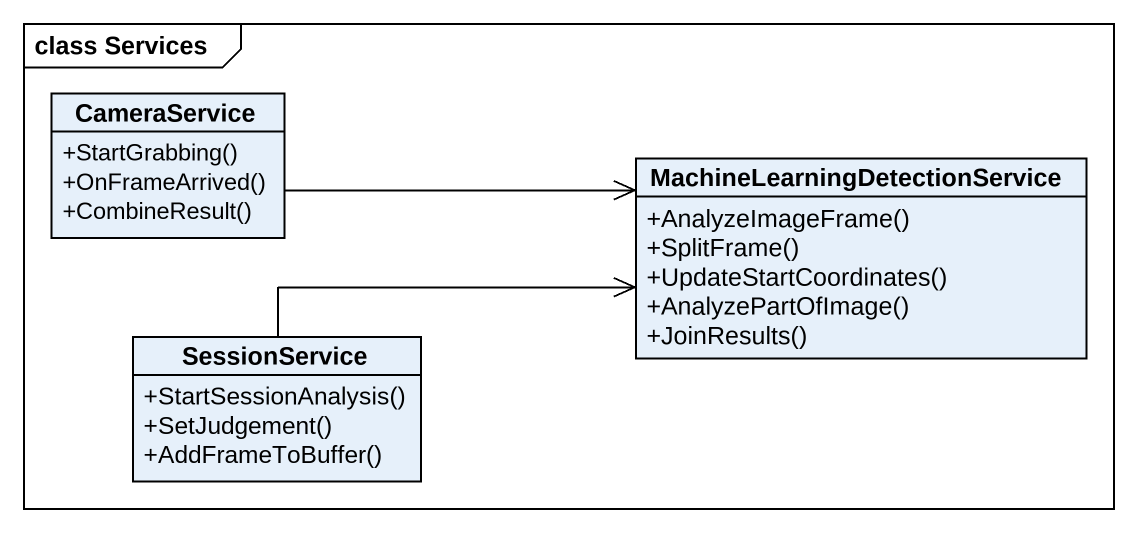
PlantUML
@startuml
mainframe class Services
hide circle
hide empty members
skinparam classAttributeIconSize 0
class CameraService {
  +StartGrabbing()
  +OnFrameArrived()
  +CombineResult()
}
class "MachineLearningDetectionService" as MachineLearningDetectionServ {
  +AnalyzeImageFrame()
  +SplitFrame()
  +UpdateStartCoordinates()
  +AnalyzePartOfImage()
  +JoinResults()
}
class SessionService {
  +StartSessionAnalysis()
  +SetJudgement()
  +AddFrameToBuffer()
}
CameraService -right-> MachineLearningDetectionServ
SessionService -right-> MachineLearningDetectionServ
@enduml
